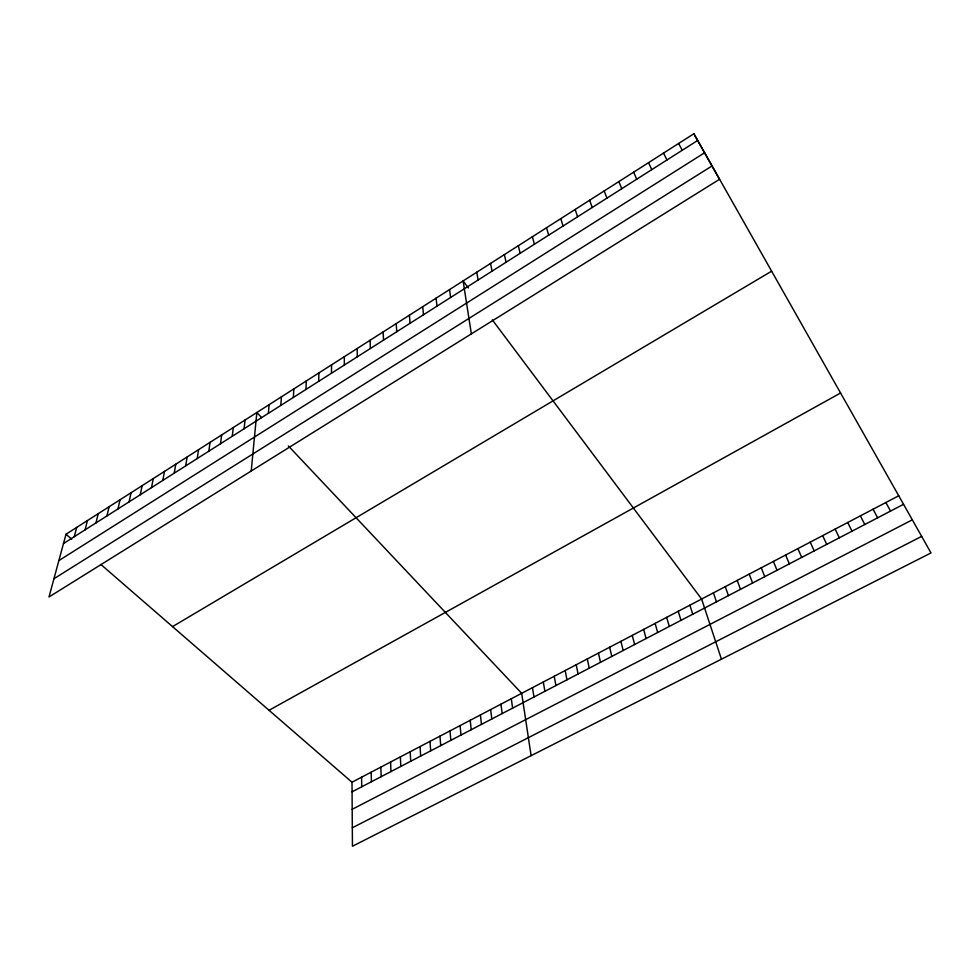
<?xml version="1.0" encoding="UTF-8"?>
<svg xmlns="http://www.w3.org/2000/svg" width="980" height="980" viewBox="0 0 980 980"><rect width="100%" height="100%" fill="white"/><g stroke="black" fill="none" stroke-linecap="round" stroke-linejoin="round"><path stroke-width="1.47" d="M331.461 373.233L331.571 364.842M318.671 381.355L318.904 372.915M305.968 389.44L306.324 380.938M293.351 397.451L293.829 388.913M280.819 405.426L281.419 396.827M268.373 413.327L269.084 404.691M251.223 471L256.834 412.507L261.636 417.603M244.094 428.762L245.037 420.04M232.26 436.284L233.314 427.513M220.5 443.756L221.664 434.949M208.814 451.18L210.088 442.335M197.213 458.567L198.585 449.673M185.673 465.892L187.156 456.962M174.22 473.181L175.788 464.202M162.827 480.421L164.505 471.405M151.508 487.611L153.284 478.559M140.263 494.765L142.137 485.663M129.09 501.87L131.063 492.732M117.98 508.926L120.05 499.751M106.943 515.933L109.111 506.734M95.979 522.916L98.233 513.667M85.076 529.837L87.428 520.564M74.247 536.721L76.685 527.412M66.015 534.223L49 596.979L719.516 179.303L693.852 133.758L66.015 534.223L71.724 539.184M63.48 543.569L697.638 140.483M58.861 560.597L704.571 152.782M53.937 578.751L712.007 165.975M172.554 626.612L771.628 271.19M269.047 710.292L840.571 393.005M352.004 782.224L898.734 495.77L931 552.941L352.445 846.242L352.004 782.224L100.879 564.468M352.065 791.84L903.548 504.308M352.188 809.296L912.319 519.841M352.31 827.782L921.653 536.379M288.365 445.937L521.691 693.326L531.099 755.666M468.354 287.924L463.111 280.942L471.356 333.886M492.315 319.884L701.619 599.049L721.439 659.185M693.852 133.758L898.734 495.77M885.871 502.52L890.551 511.082M873.07 509.22L877.639 517.82M678.638 143.472L682.239 150.271M860.354 515.884L864.801 524.508M663.521 153.113L666.951 159.985M847.712 522.512L852.037 531.16M835.144 529.09L839.346 537.787M648.527 162.68L651.786 169.626M822.649 535.644L826.728 544.353M810.227 542.148L814.196 550.895M633.644 172.174L636.731 179.193M797.879 548.616L801.726 557.399M785.605 555.048L789.341 563.855M618.858 181.594L621.786 188.699M773.392 561.442L777.018 570.274M761.264 567.8L764.768 576.669M604.182 190.953L606.938 198.132M749.198 574.121L752.591 583.014M737.205 580.405L740.488 589.323M589.617 200.251L592.214 207.49M725.274 586.653L728.446 595.607M713.416 592.876L716.478 601.843M575.162 209.475L577.588 216.788M689.895 605.199L692.75 614.215M560.805 218.626L563.071 226.013M678.234 611.299L680.99 620.34M666.645 617.376L669.291 626.441M546.546 227.728L548.665 235.175M655.118 623.415L657.666 632.504M643.652 629.417L646.102 638.531M532.397 236.756L534.357 244.265M632.259 635.395L634.611 644.534M620.916 641.337L623.17 650.487M518.334 245.711L520.147 253.293M609.646 647.241L611.802 656.416M598.437 653.109L600.495 662.308M504.382 254.616L506.048 262.26M587.29 658.952L589.262 668.176M576.203 664.759L578.077 674.007M490.527 263.449L492.046 271.166M565.178 670.528L566.955 679.802M554.215 676.274L555.905 685.559M476.77 272.232L478.142 279.998M543.312 681.994L544.904 691.292M532.471 687.678L533.977 697.001M511.291 698.777L512.614 708.136M449.551 289.59L450.629 297.491M500.939 704.191L502.177 713.575M490.649 709.594L491.801 718.989M436.076 298.19L437.007 306.14M480.408 714.959L481.474 724.367M470.216 720.288L471.209 729.72M422.699 306.716L423.495 314.727M460.086 725.604L460.992 735.049M450.004 730.884L450.837 740.341M409.407 315.193L410.069 323.265M439.971 736.139L440.731 745.621M430 741.358L430.673 750.864M396.214 323.608L396.741 331.73M420.077 746.564L420.665 756.07M410.204 751.734L410.718 761.264M383.107 331.975L383.511 340.146M400.379 756.879L400.808 766.421M390.604 761.999L390.959 771.566M370.097 340.268L370.354 348.5M380.877 767.095L381.171 776.675M371.2 772.167L371.42 781.758M357.161 348.513L357.308 356.806M361.583 777.214L361.718 786.805M344.323 356.708L344.335 365.05"/></g></svg>
